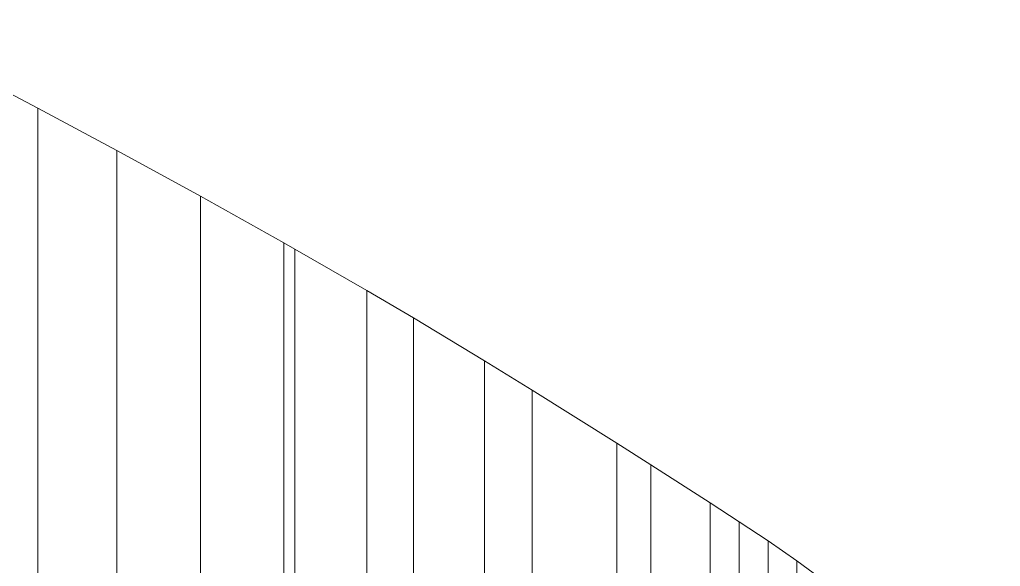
# Model space of a CAD drawing. Header units: millimetres. Extents: x -6 to 280, y -45 to 45.
# Drawn here: x 266.2 to 278.58, y 27.16 to 34.07 of the extents above; entities that cross this region are included whole.
import ezdxf

# ---------------------------------------------------------------- set-up
doc = ezdxf.new("R2010")
doc.units = ezdxf.units.MM
doc.header["$LTSCALE"] = 11.19290774743178

msp = doc.modelspace()

# ---------------------------------------------------------------- meshes
at = {"linetype": 'Continuous', "lineweight": 0}
mesh = msp.add_polyface(dxfattribs=at)
corners = [(264.2815980999999, 11.67368761000002, 24.99), (265.3567458999999, 12.22786419, 24.99), (265.3567458999999, 33.51213581, 24.99), (264.2815980999999, 34.06631239000003, 24.99), (266.4276861999999, 12.79187274000001, 24.99), (266.4276861999999, 32.94812726000001, 24.99), (267.4240112, 13.32677388000001, 24.98999999999999), (267.4240112, 32.41322612000002, 24.98999999999999), (268.4819534999999, 13.90545572000001, 24.99), (268.4819534999999, 31.83454428000003, 24.99), (269.5333745999998, 14.49371164999998, 24.98999999999999), (269.5333745999998, 31.24628835000003, 24.98999999999999), (269.671997, 14.57240332, 24.99), (269.671997, 31.16759672000001, 24.98999999999999), (270.5816976999999, 15.09628320000001, 24.98999999999999), (270.5816976999999, 30.64371680000002, 24.98999999999999), (271.1700133999999, 15.44270146000001, 24.98999999999999), (271.1700133999999, 30.29729855000001, 24.99), (272.0693350999999, 15.98478158000002, 24.99), (272.0693350999999, 29.75521842000001, 24.98999999999999), (272.6690062999999, 16.35395364, 24.99), (272.6690062999999, 29.38604634000001, 24.99), (273.7394315, 17.02563778000002, 24.99), (273.7394315, 28.71436222000002, 24.99), (274.1679992999999, 17.29827676000001, 24.99), (274.1679992999999, 28.44172324000002, 24.99), (274.9169921999999, 17.77852440000001, 24.98999999999999), (274.9169921999999, 27.96147561000002, 24.98999999999999), (275.2852841, 18.01681339, 24.99), (275.2852841, 27.72030492010209, 24.99), (275.6518917, 18.25976283000001, 24.98999999999999), (275.6518917, 27.48023717, 24.98999999999999), (276.0129236, 18.50983918, 24.99), (276.0129236, 27.23016082000002, 24.99), (276.3644882999999, 18.76950890000001, 24.99), (276.3644882999999, 26.9704911, 24.99), (276.4159850999999, 18.80929862, 24.99), (276.4159850999999, 26.93070138000001, 24.99), (276.6218212, 18.97380216000002, 24.98999999999999), (276.6218212, 26.76114360573537, 24.98999999999999), (276.6218212, -26.76619784, 24.99), (276.8216274000001, -26.59068271232152, 24.98999999999999), (276.8216274000001, -19.14344703, 24.98999999999999), (276.6218212, -18.97885639426473, 24.99), (276.8216274000001, 19.14931728767863, 24.99), (276.8216274000001, 26.59655297000003, 24.99), (277.014535, 19.31877250000001, 24.99), (277.014535, 26.41445123968813, 24.99), (277.1996747999999, 19.50031781, 24.99), (277.1996748, 26.23968219000001, 24.99), (277.3761777000001, 19.68862201000001, 24.99), (277.3761777, 26.05137799000002, 24.99), (277.5431743, 19.88422366000002, 24.98999999999999), (277.5431743, 25.85577634000001, 24.98999999999999), (277.6997951999999, 20.08766082000001, 24.98999999999999), (277.6997951999999, 25.65233918, 24.98999999999999), (277.8451713999999, 20.29947104, 24.99), (277.8451713999999, 25.44052896000001, 24.99), (277.9140014, 20.40972740000002, 24.99), (277.9140014, 25.33027263000002, 24.99), (277.9660802, 20.49835798000002, 24.99), (277.9660801999999, 25.24164202000001, 24.98999999999999), (278.0811548999999, 20.71323058000002, 24.98999999999999), (278.0811548999999, 25.02676942000001, 24.98999999999999), (278.1848754, 20.93513748, 24.99), (278.1848754, 24.80486252, 24.99), (278.3575448, 21.39693507000002, 24.99), (278.3575448, 24.34306493000001, 24.99), (278.4826662999999, 21.87751013000001, 24.99), (278.4826662999998, 23.86248987000001, 24.98999999999999), (278.5588129999999, 22.37061633000002, 24.99), (278.5588129999999, 23.36938367000002, 24.99), (278.5780743, 22.61991469000001, 24.99), (278.5780743, 22.99574146773081, 24.99), (278.5845563, 22.86999975999999, 24.98999999999999)]
mesh.append_faces([[corners[k] for k in face] for face in [(0, 1, 2, 3), (1, 4, 5, 2), (4, 6, 7, 5), (6, 8, 9, 7), (8, 10, 11, 9), (10, 12, 13, 11), (12, 14, 15, 13), (14, 16, 17, 15), (16, 18, 19, 17), (18, 20, 21, 19), (20, 22, 23, 21), (22, 24, 25, 23), (24, 26, 27, 25), (26, 28, 29, 27), (28, 30, 31, 29), (30, 32, 33, 31), (32, 34, 35, 33), (34, 36, 37, 35), (36, 38, 39, 37), (40, 41, 42, 43), (38, 44, 45, 39), (44, 46, 47, 45), (46, 48, 49, 47), (48, 50, 51, 49), (50, 52, 53, 51), (52, 54, 55, 53), (54, 56, 57, 55), (56, 58, 59, 57), (58, 60, 61, 59), (60, 62, 63, 61), (62, 64, 65, 63), (64, 66, 67, 65), (66, 68, 69, 67), (68, 70, 71, 69), (70, 72, 73, 71), (72, 74, 74, 73)]])

doc.saveas('drawing.dxf')
